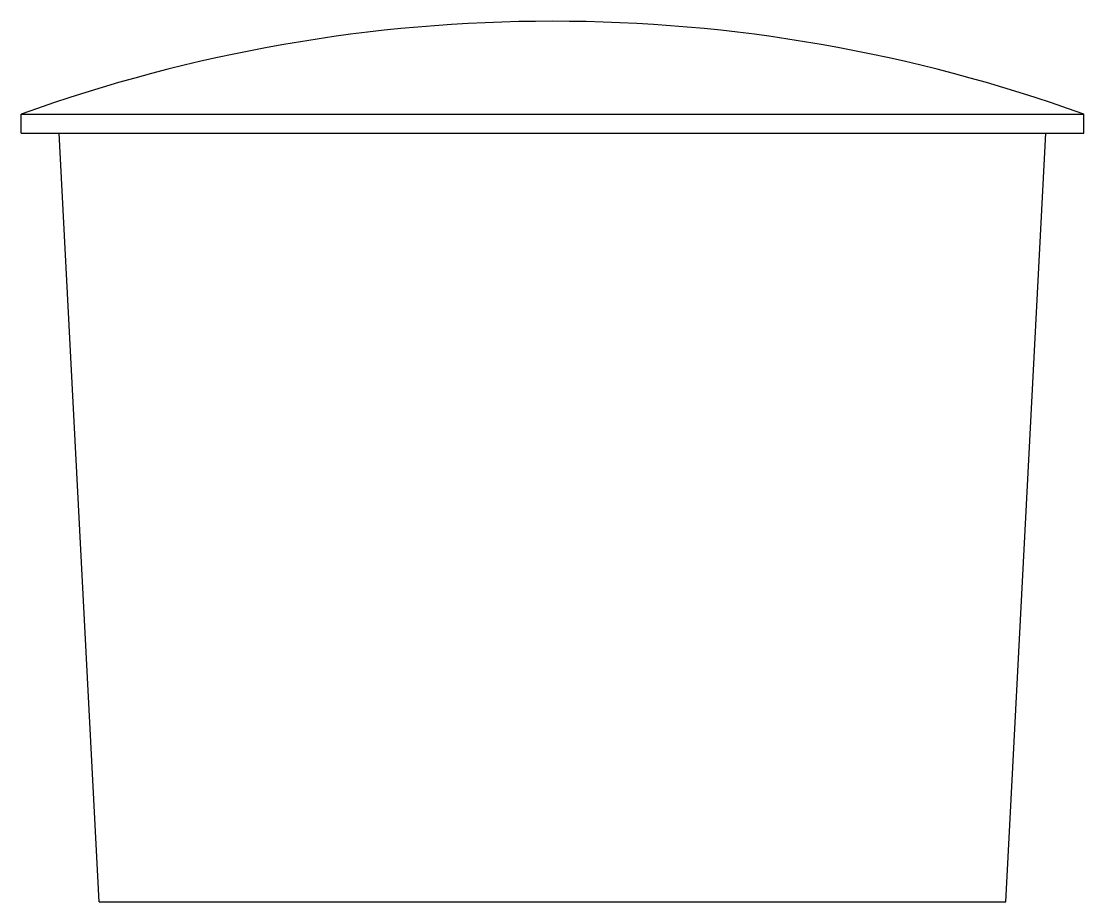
# Model space of a CAD drawing. Header units: millimetres. Extents: x -10141.6 to -10138.8, y -205.42 to -203.1.
import ezdxf

# ---------------------------------------------------------------- set-up
doc = ezdxf.new("R2010")
doc.units = ezdxf.units.MM
doc.layers.add('Tub_água_reservatórios', color=3, linetype='Continuous')

msp = doc.modelspace()

# ---------------------------------------------------------------- linework, layer by layer
at = {"layer": 'Tub_água_reservatórios'}
for p, q in [((-10141.5981, -203.3447), (-10138.7981, -203.3447)), ((-10141.5981, -203.3947), (-10141.5981, -203.3447)), ((-10138.7981, -203.3947), (-10138.7981, -203.3447)), ((-10141.5981, -203.3947), (-10138.7981, -203.3947)), ((-10141.3931, -205.4197), (-10141.4981, -203.3947)), ((-10139.0031, -205.4197), (-10138.8981, -203.3947)), ((-10141.3931, -205.4197), (-10139.0031, -205.4197))]:
    msp.add_line(p, q, dxfattribs=at)
msp.add_arc((-10140.1981, -207.2222), 4.1225, 70.1475, 109.8525, dxfattribs=at)

doc.saveas('drawing.dxf')
